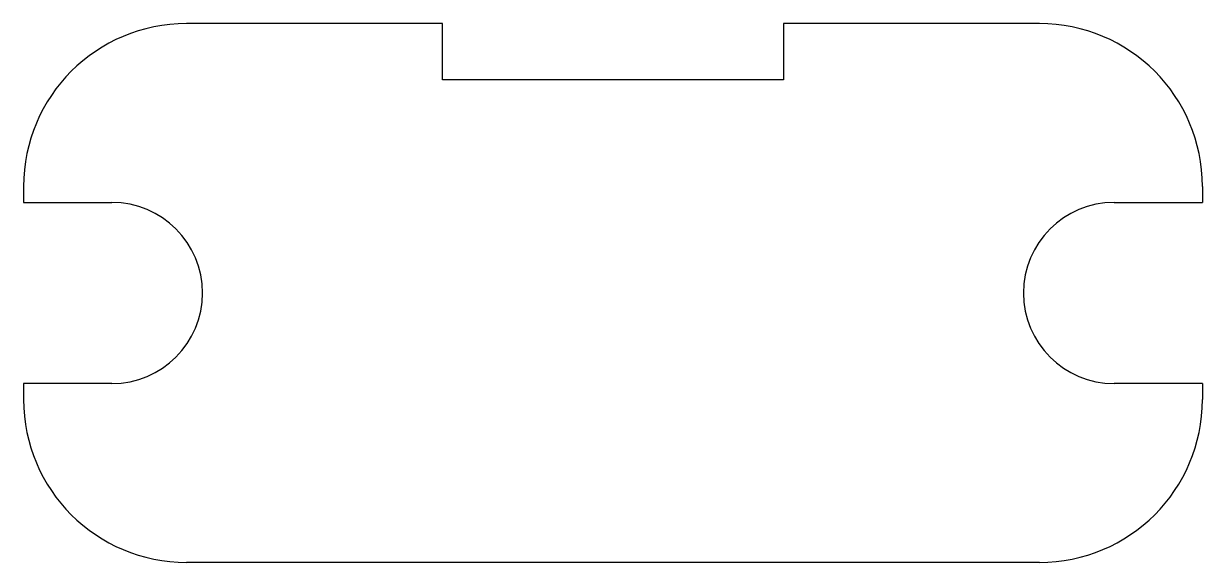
# Model space of a CAD drawing. Header units: millimetres. Extents: x -27.6 to 27.6, y -9.6 to 15.6.
import ezdxf

# ---------------------------------------------------------------- set-up
doc = ezdxf.new("R2010")
doc.units = ezdxf.units.MM

msp = doc.modelspace()

# ---------------------------------------------------------------- linework, layer by layer
at = {"color": 7, "linetype": 'Continuous'}
for p, q in [((-8, 15.642), (-20, 15.642)), ((-8, 13), (-8, 15.642)), ((8, 15.642), (8, 13)), ((20, 15.642), (8, 15.642)), ((8, 13), (-8, 13)), ((-27.642, 8), (-27.642, 7.25)), ((27.642, 8), (27.642, 7.25)), ((-27.642, 7.25), (-23.5, 7.25)), ((23.5, 7.25), (27.642, 7.25)), ((-27.642, -1.25), (-27.642, -2)), ((-23.5, -1.25), (-27.642, -1.25)), ((27.642, -1.25), (23.5, -1.25)), ((27.642, -1.25), (27.642, -2)), ((20, -9.642), (-20, -9.642))]:
    msp.add_line(p, q, dxfattribs=at)
at = {"color": 7, "linetype": 'Continuous', "lineweight": 15}
for p, q in [((-8, 15.642), (-20, 15.642)), ((-8, 13), (-8, 15.642)), ((20, 15.642), (8, 15.642)), ((8, 15.642), (8, 13)), ((8, 13), (-8, 13)), ((-27.642, 8), (-27.642, 7.25)), ((27.642, 8), (27.642, 7.25)), ((-27.642, 7.25), (-23.5, 7.25)), ((23.5, 7.25), (27.642, 7.25)), ((-23.5, -1.25), (-27.642, -1.25)), ((-27.642, -1.25), (-27.642, -2)), ((27.642, -1.25), (23.5, -1.25)), ((27.642, -1.25), (27.642, -2)), ((20, -9.642), (-20, -9.642))]:
    msp.add_line(p, q, dxfattribs=at)
at = {"color": 7, "linetype": 'Continuous'}
for centre, radius, start, end in [((-20, 8), 7.642, 90, 180), ((20, 8), 7.642, 0, 90), ((-23.5, 3), 4.25, 270, 90), ((23.5, 3), 4.25, 90, 270), ((-20, -2), 7.642, 180, 270), ((20, -2), 7.642, 270, 0)]:
    msp.add_arc(centre, radius, start, end, dxfattribs=at)
at = {"color": 7, "linetype": 'Continuous', "lineweight": 15}
for centre, radius, start, end in [((-20, 8), 7.642, 90, 180), ((20, 8), 7.642, 0, 90), ((-23.5, 3), 4.25, 270, 90), ((23.5, 3), 4.25, 90, 270), ((-20, -2), 7.642, 180, 270), ((20, -2), 7.642, 270, 0)]:
    msp.add_arc(centre, radius, start, end, dxfattribs=at)

doc.saveas('drawing.dxf')
